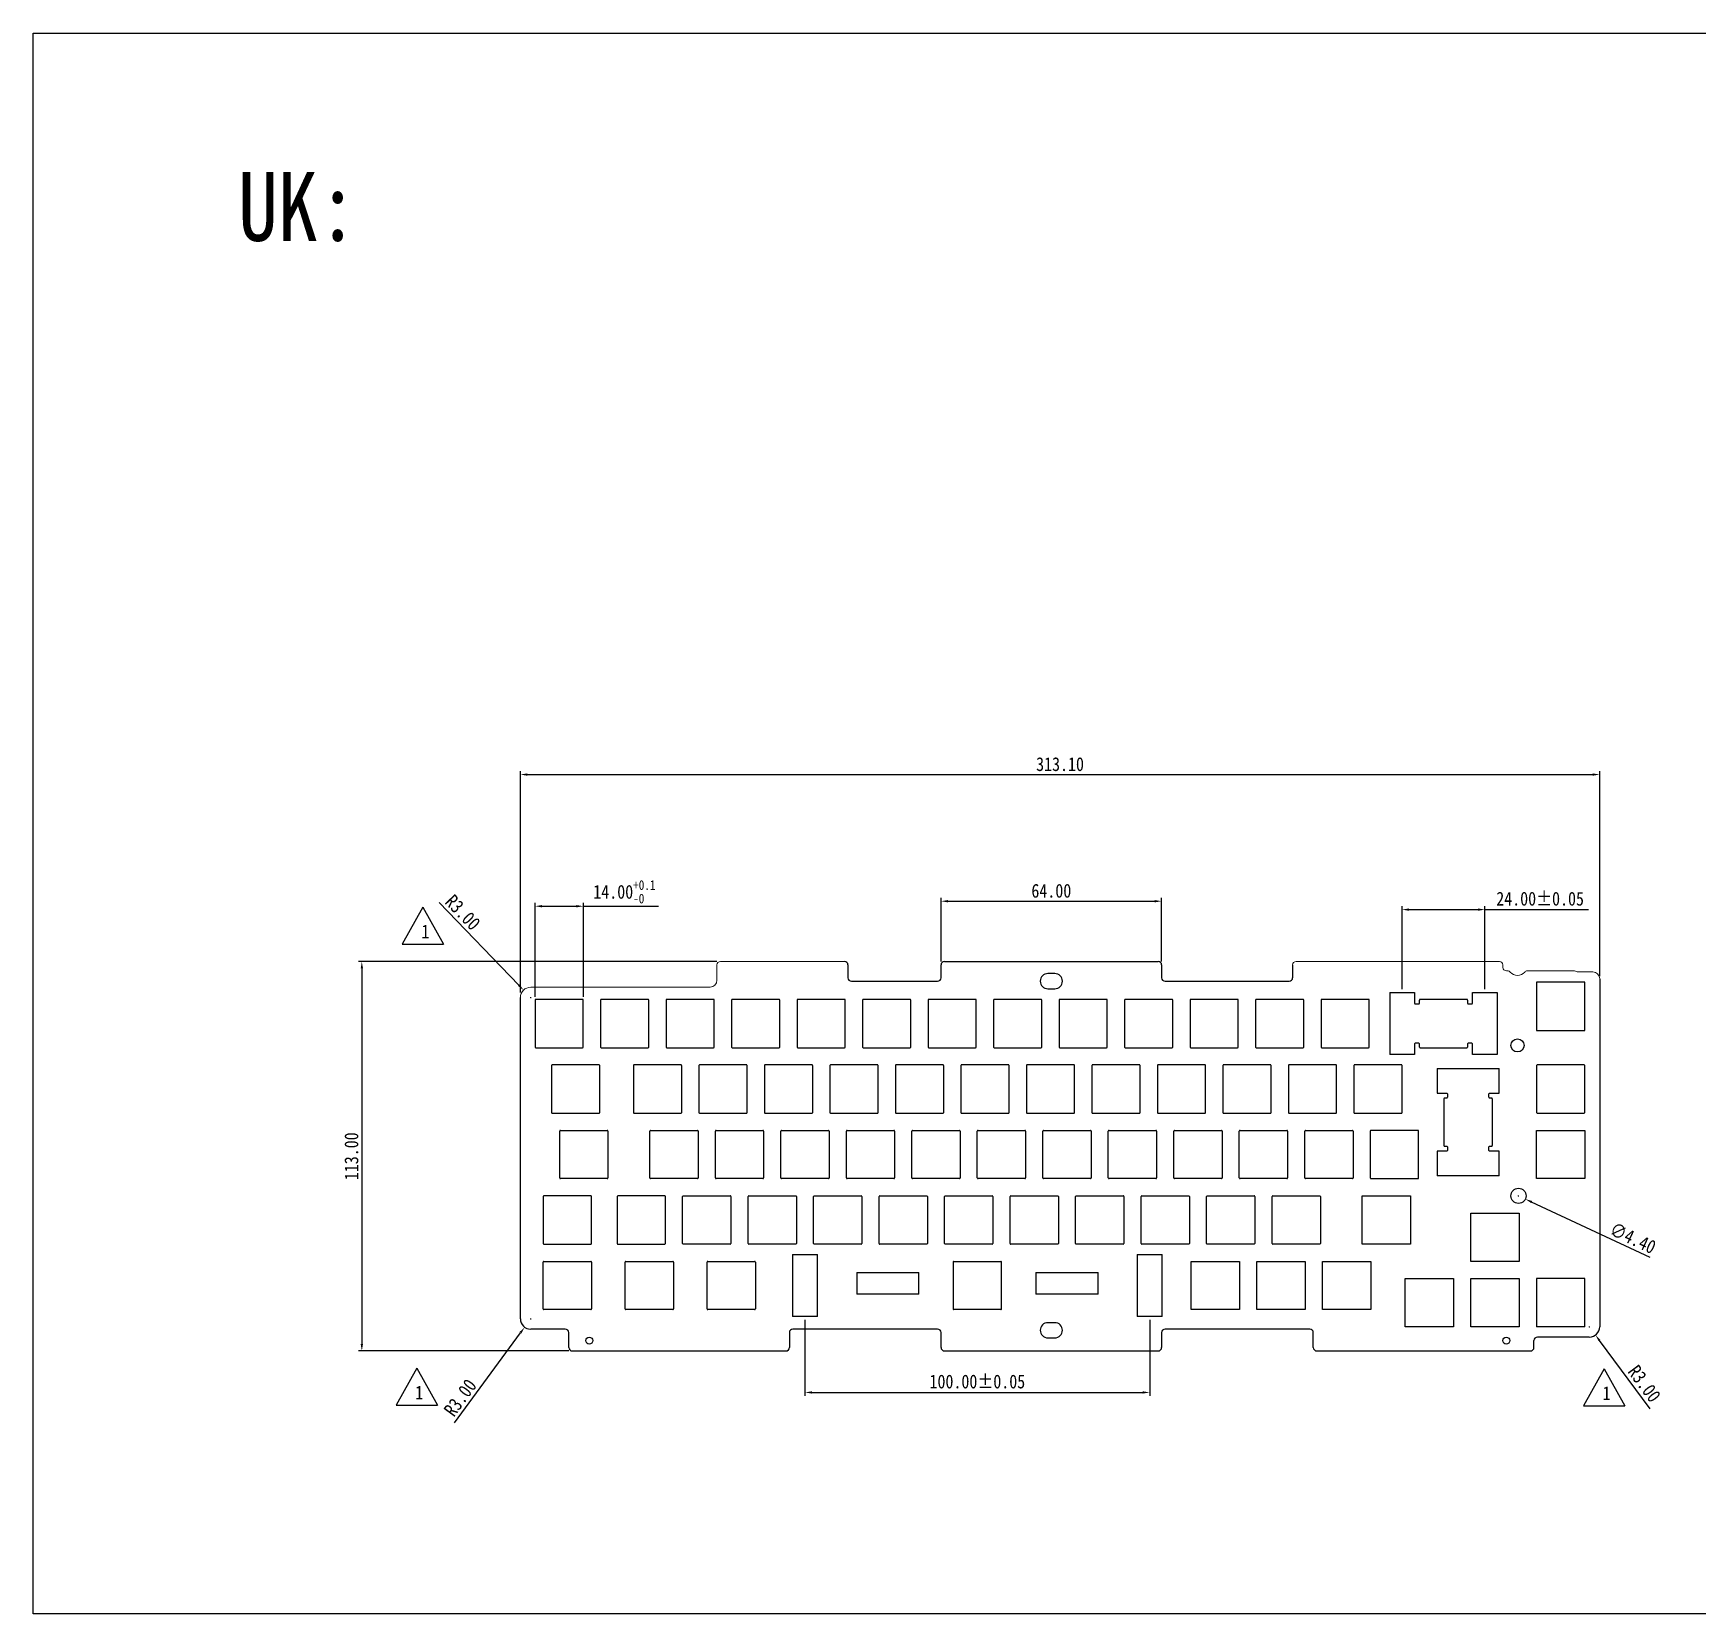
# Model space of a CAD drawing. Header units: millimetres. Extents: x -750 to 196, y -785 to -326.
# Drawn here: x -749.7 to -266.6, y -784.5 to -326 of the extents above; entities that cross this region are included whole.
import ezdxf

# ---------------------------------------------------------------- set-up
doc = ezdxf.new("R2010")
doc.units = ezdxf.units.MM
doc.header["$LTSCALE"] = 16.335
doc.header["$PDMODE"] = 3
doc.header["$PDSIZE"] = 8
doc.linetypes.add('CENTER2', pattern=[28.575, 19.05, -3.175, 3.175, -3.175])
doc.layers.get('0').update_dxf_attribs({"linetype": 'CONTINUOUS'})
doc.layers.get('Defpoints').update_dxf_attribs({"linetype": 'CONTINUOUS'})
doc.layers.add('中心线', color=1, linetype='CENTER2', lineweight=20)
for name, color, linetype in [('产品图形', 7, 'CONTINUOUS'), ('文字说明', 2, 'CONTINUOUS'), ('标注尺寸', 2, 'CONTINUOUS')]:
    doc.layers.add(name, color=color, linetype=linetype)
doc.styles.get("Standard").update_dxf_attribs({"font": '', "width": 0.85, "height": 4})
doc.styles.get('Standard').set_extended_font_data('SimSun')
doc.dimstyles.get("Standard").update_dxf_attribs({"dimtxt": 2.5, "dimasz": 2, "dimexe": 1, "dimexo": 1, "dimgap": 1, "dimtad": 1, "dimzin": 1, "dimdsep": 46, "dimtxsty": 'Standard', "dimcen": 0.09, "dimadec": 0, "dimazin": 2, "dimtp": 0.01, "dimtm": 0.01, "dimtfac": 1, "dimtofl": 0, "dimtmove": 0, "dimatfit": 3, "dimfxl": 1, "dimtolj": 1, "dimarcsym": 0})

# ---------------------------------------------------------------- blocks, each defined once
blk = doc.blocks.new('*D16')
at = {"layer": 'Defpoints', "color": 0}
for p in [(-295.31, -541.06), (-295.31, -600.51), (-608.41, -605.26)]:
    blk.add_point(p, dxfattribs=at)
at = {"layer": '标注尺寸', "color": 0, "lineweight": -2}
for p, q in [((-608.41, -604.26), (-608.41, -540.06)), ((-606.41, -541.06), (-297.31, -541.06)), ((-295.31, -599.51), (-295.31, -540.06))]:
    blk.add_line(p, q, dxfattribs=at)
at = {"layer": '标注尺寸', "color": 0}
for points in [[(-606.41, -540.72), (-606.41, -541.39), (-608.41, -541.06)], [(-297.31, -540.72), (-297.31, -541.39), (-295.31, -541.06)]]:
    blk.add_solid(points, dxfattribs=at)
at = {"layer": '标注尺寸', "color": 0, "insert": (-451.86, -538.06), "char_height": 4, "attachment_point": 5}
blk.add_mtext('\\A1;313.10', dxfattribs=at)
blk = doc.blocks.new('*D20')
at = {"layer": 'Defpoints', "color": 0}
for p in [(-550.38, -595.31), (-654.4, -708.31), (-593.38, -708.31)]:
    blk.add_point(p, dxfattribs=at)
at = {"layer": '标注尺寸', "color": 0, "lineweight": -2}
for p, q in [((-551.38, -595.31), (-655.4, -595.31)), ((-654.4, -597.31), (-654.4, -706.31)), ((-594.38, -708.31), (-655.4, -708.31))]:
    blk.add_line(p, q, dxfattribs=at)
at = {"layer": '标注尺寸', "color": 0}
for points in [[(-654.73, -597.31), (-654.06, -597.31), (-654.4, -595.31)], [(-654.73, -706.31), (-654.06, -706.31), (-654.4, -708.31)]]:
    blk.add_solid(points, dxfattribs=at)
at = {"layer": '标注尺寸', "color": 0, "insert": (-657.4, -651.81), "char_height": 4, "attachment_point": 5, "rotation": 90}
blk.add_mtext('\\A1;113.00', dxfattribs=at)
blk = doc.blocks.new('*D21')
at = {"layer": 'Defpoints', "color": 0}
for p in [(-590.14, -579.26), (-604.14, -606.51), (-590.14, -606.51)]:
    blk.add_point(p, dxfattribs=at)
at = {"layer": '标注尺寸', "color": 0, "lineweight": -2}
for p, q in [((-604.14, -605.51), (-604.14, -578.26)), ((-602.14, -579.26), (-592.14, -579.26)), ((-590.14, -605.51), (-590.14, -578.26)), ((-590.14, -579.26), (-568.32, -579.26))]:
    blk.add_line(p, q, dxfattribs=at)
at = {"layer": '标注尺寸', "color": 0}
for points in [[(-602.14, -578.93), (-602.14, -579.6), (-604.14, -579.26)], [(-592.14, -578.93), (-592.14, -579.6), (-590.14, -579.26)]]:
    blk.add_solid(points, dxfattribs=at)
at = {"layer": '标注尺寸', "color": 0, "insert": (-578.23, -575.07), "char_height": 4, "attachment_point": 5}
blk.add_mtext('\\A1;14.00{\\H0.7x;\\S+0.1^ -0;}', dxfattribs=at)
blk = doc.blocks.new('*D17')
at = {"layer": 'Defpoints', "color": 0}
for p in [(-422.38, -577.8), (-486.38, -596.31), (-422.38, -596.31)]:
    blk.add_point(p, dxfattribs=at)
at = {"layer": '标注尺寸', "color": 0, "lineweight": -2}
for p, q in [((-486.38, -595.31), (-486.38, -576.8)), ((-484.38, -577.8), (-424.38, -577.8)), ((-422.38, -595.31), (-422.38, -576.8))]:
    blk.add_line(p, q, dxfattribs=at)
at = {"layer": '标注尺寸', "color": 0}
for points in [[(-484.38, -577.47), (-484.38, -578.14), (-486.38, -577.8)], [(-424.38, -577.47), (-424.38, -578.14), (-422.38, -577.8)]]:
    blk.add_solid(points, dxfattribs=at)
at = {"layer": '标注尺寸', "color": 0, "insert": (-454.38, -574.8), "char_height": 4, "attachment_point": 5}
blk.add_mtext('\\A1;64.00', dxfattribs=at)
blk = doc.blocks.new('*D15')
at = {"layer": 'Defpoints', "color": 0}
for p in [(-525.84, -698.31), (-425.84, -698.31), (-425.84, -720.35)]:
    blk.add_point(p, dxfattribs=at)
at = {"layer": '标注尺寸', "color": 0, "lineweight": -2}
for p, q in [((-525.84, -699.31), (-525.84, -721.35)), ((-425.84, -699.31), (-425.84, -721.35)), ((-523.84, -720.35), (-427.84, -720.35))]:
    blk.add_line(p, q, dxfattribs=at)
at = {"layer": '标注尺寸', "color": 0}
for points in [[(-523.84, -720.01), (-523.84, -720.68), (-525.84, -720.35)], [(-427.84, -720.01), (-427.84, -720.68), (-425.84, -720.35)]]:
    blk.add_solid(points, dxfattribs=at)
at = {"layer": '标注尺寸', "color": 0, "insert": (-475.84, -717.2), "char_height": 4, "attachment_point": 5}
blk.add_mtext('\\A1;100.00%%P0.05', dxfattribs=at)
blk = doc.blocks.new('*D26')
at = {"layer": 'Defpoints', "color": 0}
for p in [(-607.49, -603.6), (-605.41, -605.76)]:
    blk.add_point(p, dxfattribs=at)
at = {"layer": '标注尺寸', "color": 0, "lineweight": -2}
for p, q in [((-632.01, -578.22), (-608.88, -602.16)), ((-605.5, -605.76), (-605.32, -605.76)), ((-605.41, -605.85), (-605.41, -605.67))]:
    blk.add_line(p, q, dxfattribs=at)
at = {"layer": '标注尺寸', "color": 0}
blk.add_solid([(-608.64, -601.93), (-609.12, -602.4), (-607.49, -603.6)], dxfattribs=at)
at = {"layer": '标注尺寸', "color": 0, "insert": (-625.1, -581.06), "char_height": 4, "attachment_point": 5, "rotation": 314.011}
blk.add_mtext('\\A1;R3.00', dxfattribs=at)
blk = doc.blocks.new('*D27')
at = {"layer": 'Defpoints', "color": 0}
for p in [(-605.41, -698.98), (-607.18, -701.4)]:
    blk.add_point(p, dxfattribs=at)
at = {"layer": '标注尺寸', "color": 0, "lineweight": -2}
for p, q in [((-605.5, -698.98), (-605.32, -698.98)), ((-605.41, -699.07), (-605.41, -698.89)), ((-627.47, -729.16), (-608.36, -703.02))]:
    blk.add_line(p, q, dxfattribs=at)
at = {"layer": '标注尺寸', "color": 0}
blk.add_solid([(-608.63, -702.82), (-608.09, -703.21), (-607.18, -701.4)], dxfattribs=at)
at = {"layer": '标注尺寸', "color": 0, "insert": (-625.85, -721.86), "char_height": 4, "attachment_point": 5, "rotation": 53.831}
blk.add_mtext('\\A1;R3.00', dxfattribs=at)
blk = doc.blocks.new('*D28')
at = {"layer": 'Defpoints', "color": 0}
for p in [(-298.31, -701.28), (-296.53, -703.69)]:
    blk.add_point(p, dxfattribs=at)
at = {"layer": '标注尺寸', "color": 0, "lineweight": -2}
for p, q in [((-298.4, -701.28), (-298.22, -701.28)), ((-298.31, -701.37), (-298.31, -701.19)), ((-280.68, -725.09), (-295.34, -705.3))]:
    blk.add_line(p, q, dxfattribs=at)
at = {"layer": '标注尺寸', "color": 0}
blk.add_solid([(-295.07, -705.1), (-295.6, -705.5), (-296.53, -703.69)], dxfattribs=at)
at = {"layer": '标注尺寸', "color": 0, "insert": (-282.34, -717.81), "char_height": 4, "attachment_point": 5, "rotation": 306.5197}
blk.add_mtext('\\A1;R3.00', dxfattribs=at)
blk = doc.blocks.new('*D29')
at = {"layer": 'Defpoints', "color": 0}
for p in [(-328.62, -580.24), (-352.62, -604.31), (-328.62, -604.31)]:
    blk.add_point(p, dxfattribs=at)
at = {"layer": '标注尺寸', "color": 0, "lineweight": -2}
for p, q in [((-352.62, -603.31), (-352.62, -579.24)), ((-328.62, -603.31), (-328.62, -579.24)), ((-350.62, -580.24), (-330.62, -580.24)), ((-328.62, -580.24), (-298.57, -580.24))]:
    blk.add_line(p, q, dxfattribs=at)
at = {"layer": '标注尺寸', "color": 0}
for points in [[(-350.62, -579.91), (-350.62, -580.58), (-352.62, -580.24)], [(-330.62, -579.91), (-330.62, -580.58), (-328.62, -580.24)]]:
    blk.add_solid(points, dxfattribs=at)
at = {"layer": '标注尺寸', "color": 0, "insert": (-312.59, -577.1), "char_height": 4, "attachment_point": 5}
blk.add_mtext('\\A1;24.00%%P0.05', dxfattribs=at)
blk = doc.blocks.new('*D47')
at = {"layer": 'Defpoints', "color": 0}
for p in [(-320.84, -662.38), (-316.86, -664.24)]:
    blk.add_point(p, dxfattribs=at)
at = {"layer": '标注尺寸', "color": 0, "lineweight": -2}
for p, q in [((-318.94, -663.31), (-318.76, -663.31)), ((-318.85, -663.4), (-318.85, -663.22)), ((-280.71, -681.2), (-315.05, -665.09))]:
    blk.add_line(p, q, dxfattribs=at)
at = {"layer": '标注尺寸', "color": 0}
blk.add_solid([(-314.91, -664.79), (-315.19, -665.39), (-316.86, -664.24)], dxfattribs=at)
at = {"layer": '标注尺寸', "color": 0, "insert": (-285.68, -675.56), "char_height": 4, "attachment_point": 5, "rotation": 334.8677}
blk.add_mtext('\\A1;∅4.40', dxfattribs=at)

msp = doc.modelspace()

# ---------------------------------------------------------------- linework, layer by layer
at = {"color": 7, "linetype": 'Continuous'}
for p, q in [((-513.377, -596.309), (-513.377, -600.009)), ((-486.377, -600.009), (-486.377, -596.309)), ((-485.377, -595.309), (-423.377, -595.309)), ((-453.377, -598.809), (-455.377, -598.809)), ((-422.377, -596.309), (-422.377, -600.009)), ((-384.377, -596.309), (-384.377, -600.009)), ((-512.377, -601.009), (-487.377, -601.009)), ((-455.377, -603.209), (-453.377, -603.209)), ((-421.377, -601.009), (-385.377, -601.009)), ((-299.612, -601.309), (-313.612, -601.309)), ((-313.612, -601.309), (-313.612, -615.309)), ((-299.612, -615.309), (-299.612, -601.309)), ((-295.312, -600.309), (-295.312, -701.28)), ((-608.408, -698.98), (-608.408, -605.759)), ((-604.142, -606.509), (-604.142, -620.109)), ((-590.342, -606.309), (-603.942, -606.309)), ((-590.142, -620.109), (-590.142, -606.509)), ((-585.142, -606.509), (-585.142, -620.109)), ((-571.342, -606.309), (-584.942, -606.309)), ((-571.142, -620.109), (-571.142, -606.509)), ((-566.142, -606.509), (-566.142, -620.109)), ((-552.342, -606.309), (-565.942, -606.309)), ((-552.142, -620.109), (-552.142, -606.509)), ((-547.142, -606.509), (-547.142, -620.109)), ((-533.342, -606.309), (-546.942, -606.309)), ((-533.142, -620.109), (-533.142, -606.509)), ((-528.142, -606.509), (-528.142, -620.109)), ((-514.342, -606.309), (-527.942, -606.309)), ((-514.142, -620.109), (-514.142, -606.509)), ((-509.142, -606.509), (-509.142, -620.109)), ((-495.342, -606.309), (-508.942, -606.309)), ((-495.142, -620.109), (-495.142, -606.509)), ((-490.142, -606.509), (-490.142, -620.109)), ((-476.342, -606.309), (-489.942, -606.309)), ((-476.142, -620.109), (-476.142, -606.509)), ((-471.142, -606.509), (-471.142, -620.109)), ((-457.342, -606.309), (-470.942, -606.309)), ((-457.142, -620.109), (-457.142, -606.509)), ((-452.142, -606.509), (-452.142, -620.109)), ((-438.342, -606.309), (-451.942, -606.309)), ((-438.142, -620.109), (-438.142, -606.509)), ((-433.142, -606.509), (-433.142, -620.109)), ((-419.342, -606.309), (-432.942, -606.309)), ((-419.142, -620.109), (-419.142, -606.509)), ((-414.142, -606.509), (-414.142, -620.109)), ((-400.342, -606.309), (-413.942, -606.309)), ((-400.142, -620.109), (-400.142, -606.509)), ((-395.142, -606.509), (-395.142, -620.109)), ((-381.342, -606.309), (-394.942, -606.309)), ((-381.142, -620.109), (-381.142, -606.509)), ((-376.142, -606.509), (-376.142, -620.109)), ((-362.342, -606.309), (-375.942, -606.309)), ((-362.142, -620.109), (-362.142, -606.509)), ((-356.217, -604.309), (-349.017, -604.309)), ((-356.217, -604.309), (-356.217, -622.309)), ((-349.017, -604.309), (-349.017, -607.409)), ((-348.817, -607.609), (-347.817, -607.609)), ((-347.617, -607.409), (-347.617, -606.509)), ((-333.817, -606.309), (-347.417, -606.309)), ((-333.617, -606.509), (-333.617, -607.409)), ((-333.417, -607.609), (-332.417, -607.609)), ((-332.217, -604.309), (-325.017, -604.309)), ((-332.217, -607.409), (-332.217, -604.309)), ((-325.017, -604.309), (-325.017, -622.309)), ((-313.612, -615.309), (-299.612, -615.309)), ((-603.942, -620.309), (-590.342, -620.309)), ((-584.942, -620.309), (-571.342, -620.309)), ((-565.942, -620.309), (-552.342, -620.309)), ((-546.942, -620.309), (-533.342, -620.309)), ((-527.942, -620.309), (-514.342, -620.309)), ((-508.942, -620.309), (-495.342, -620.309)), ((-489.942, -620.309), (-476.342, -620.309)), ((-470.942, -620.309), (-457.342, -620.309)), ((-451.942, -620.309), (-438.342, -620.309)), ((-432.942, -620.309), (-419.342, -620.309)), ((-413.942, -620.309), (-400.342, -620.309)), ((-394.942, -620.309), (-381.342, -620.309)), ((-375.942, -620.309), (-362.342, -620.309)), ((-349.017, -622.309), (-356.217, -622.309)), ((-349.017, -619.209), (-349.017, -622.309)), ((-347.817, -619.009), (-348.817, -619.009)), ((-347.617, -620.109), (-347.617, -619.209)), ((-347.417, -620.309), (-333.817, -620.309)), ((-333.617, -619.209), (-333.617, -620.109)), ((-332.417, -619.009), (-333.417, -619.009)), ((-332.217, -622.309), (-332.217, -619.209)), ((-325.017, -622.309), (-332.217, -622.309)), ((-599.377, -625.509), (-599.377, -639.109)), ((-585.577, -625.309), (-599.177, -625.309)), ((-585.377, -639.109), (-585.377, -625.509)), ((-575.612, -625.509), (-575.612, -639.109)), ((-561.812, -625.309), (-575.412, -625.309)), ((-561.612, -639.109), (-561.612, -625.509)), ((-556.612, -625.509), (-556.612, -639.109)), ((-542.812, -625.309), (-556.412, -625.309)), ((-542.612, -639.109), (-542.612, -625.509)), ((-537.612, -625.509), (-537.612, -639.109)), ((-523.812, -625.309), (-537.412, -625.309)), ((-523.612, -639.109), (-523.612, -625.509)), ((-518.612, -625.509), (-518.612, -639.109)), ((-504.812, -625.309), (-518.412, -625.309)), ((-504.612, -639.109), (-504.612, -625.509)), ((-499.612, -625.509), (-499.612, -639.109)), ((-485.812, -625.309), (-499.412, -625.309)), ((-485.612, -639.109), (-485.612, -625.509)), ((-480.612, -625.509), (-480.612, -639.109)), ((-466.812, -625.309), (-480.412, -625.309)), ((-466.612, -639.109), (-466.612, -625.509)), ((-461.612, -625.509), (-461.612, -639.109)), ((-447.812, -625.309), (-461.412, -625.309)), ((-447.612, -639.109), (-447.612, -625.509)), ((-442.612, -625.509), (-442.612, -639.109)), ((-428.812, -625.309), (-442.412, -625.309)), ((-428.612, -639.109), (-428.612, -625.509)), ((-423.612, -625.509), (-423.612, -639.109)), ((-409.812, -625.309), (-423.412, -625.309)), ((-409.612, -639.109), (-409.612, -625.509)), ((-404.612, -625.509), (-404.612, -639.109)), ((-390.812, -625.309), (-404.412, -625.309)), ((-390.612, -639.109), (-390.612, -625.509)), ((-385.612, -625.509), (-385.612, -639.109)), ((-371.812, -625.309), (-385.412, -625.309)), ((-371.612, -639.109), (-371.612, -625.509)), ((-366.612, -625.509), (-366.612, -639.109)), ((-352.812, -625.309), (-366.412, -625.309)), ((-352.612, -639.109), (-352.612, -625.509)), ((-313.612, -625.509), (-313.612, -639.109)), ((-299.812, -625.309), (-313.412, -625.309)), ((-299.612, -639.109), (-299.612, -625.509)), ((-599.177, -639.309), (-585.577, -639.309)), ((-575.412, -639.309), (-561.812, -639.309)), ((-556.412, -639.309), (-542.812, -639.309)), ((-537.412, -639.309), (-523.812, -639.309)), ((-518.412, -639.309), (-504.812, -639.309)), ((-499.412, -639.309), (-485.812, -639.309)), ((-480.412, -639.309), (-466.812, -639.309)), ((-461.412, -639.309), (-447.812, -639.309)), ((-442.412, -639.309), (-428.812, -639.309)), ((-423.412, -639.309), (-409.812, -639.309)), ((-404.412, -639.309), (-390.812, -639.309)), ((-385.412, -639.309), (-371.812, -639.309)), ((-366.412, -639.309), (-352.812, -639.309)), ((-313.412, -639.309), (-299.812, -639.309)), ((-596.992, -658.109), (-596.992, -644.509)), ((-596.792, -644.309), (-583.192, -644.309)), ((-582.992, -644.509), (-582.992, -658.109)), ((-570.847, -658.109), (-570.847, -644.509)), ((-570.647, -644.309), (-557.047, -644.309)), ((-556.847, -644.509), (-556.847, -658.109)), ((-551.847, -658.109), (-551.847, -644.509)), ((-551.647, -644.309), (-538.047, -644.309)), ((-537.847, -644.509), (-537.847, -658.109)), ((-532.847, -658.109), (-532.847, -644.509)), ((-532.647, -644.309), (-519.047, -644.309)), ((-518.847, -644.509), (-518.847, -658.109)), ((-513.847, -658.109), (-513.847, -644.509)), ((-513.647, -644.309), (-500.047, -644.309)), ((-499.847, -644.509), (-499.847, -658.109)), ((-494.847, -658.109), (-494.847, -644.509)), ((-494.647, -644.309), (-481.047, -644.309)), ((-480.847, -644.509), (-480.847, -658.109)), ((-475.847, -658.109), (-475.847, -644.509)), ((-475.647, -644.309), (-462.047, -644.309)), ((-461.847, -644.509), (-461.847, -658.109)), ((-456.847, -658.109), (-456.847, -644.509)), ((-456.647, -644.309), (-443.047, -644.309)), ((-442.847, -644.509), (-442.847, -658.109)), ((-437.847, -658.109), (-437.847, -644.509)), ((-437.647, -644.309), (-424.047, -644.309)), ((-423.847, -644.509), (-423.847, -658.109)), ((-418.847, -658.109), (-418.847, -644.509)), ((-418.647, -644.309), (-405.047, -644.309)), ((-404.847, -644.509), (-404.847, -658.109)), ((-399.847, -658.109), (-399.847, -644.509)), ((-399.647, -644.309), (-386.047, -644.309)), ((-385.847, -644.509), (-385.847, -658.109)), ((-380.847, -658.109), (-380.847, -644.509)), ((-380.647, -644.309), (-367.047, -644.309)), ((-366.847, -644.509), (-366.847, -658.109)), ((-313.612, -644.309), (-299.612, -644.309)), ((-313.612, -658.309), (-313.612, -644.309)), ((-299.612, -644.309), (-299.612, -658.309)), ((-583.192, -658.309), (-596.792, -658.309)), ((-557.047, -658.309), (-570.647, -658.309)), ((-538.047, -658.309), (-551.647, -658.309)), ((-519.047, -658.309), (-532.647, -658.309)), ((-500.047, -658.309), (-513.647, -658.309)), ((-481.047, -658.309), (-494.647, -658.309)), ((-462.047, -658.309), (-475.647, -658.309)), ((-443.047, -658.309), (-456.647, -658.309)), ((-424.047, -658.309), (-437.647, -658.309)), ((-405.047, -658.309), (-418.647, -658.309)), ((-386.047, -658.309), (-399.647, -658.309)), ((-367.047, -658.309), (-380.647, -658.309)), ((-299.612, -658.309), (-313.612, -658.309)), ((-561.337, -677.109), (-561.337, -663.509)), ((-561.137, -663.309), (-547.537, -663.309)), ((-547.337, -663.509), (-547.337, -677.109)), ((-542.337, -677.109), (-542.337, -663.509)), ((-542.137, -663.309), (-528.537, -663.309)), ((-528.337, -663.509), (-528.337, -677.109)), ((-523.337, -677.109), (-523.337, -663.509)), ((-523.137, -663.309), (-509.537, -663.309)), ((-509.337, -663.509), (-509.337, -677.109)), ((-504.337, -677.109), (-504.337, -663.509)), ((-504.137, -663.309), (-490.537, -663.309)), ((-490.337, -663.509), (-490.337, -677.109)), ((-485.337, -677.109), (-485.337, -663.509)), ((-485.137, -663.309), (-471.537, -663.309)), ((-471.337, -663.509), (-471.337, -677.109)), ((-466.337, -677.109), (-466.337, -663.509)), ((-466.137, -663.309), (-452.537, -663.309)), ((-452.337, -663.509), (-452.337, -677.109)), ((-447.337, -677.109), (-447.337, -663.509)), ((-447.137, -663.309), (-433.537, -663.309)), ((-433.337, -663.509), (-433.337, -677.109)), ((-428.337, -677.109), (-428.337, -663.509)), ((-428.137, -663.309), (-414.537, -663.309)), ((-414.337, -663.509), (-414.337, -677.109)), ((-409.337, -677.109), (-409.337, -663.509)), ((-409.137, -663.309), (-395.537, -663.309)), ((-395.337, -663.509), (-395.337, -677.109)), ((-390.337, -677.109), (-390.337, -663.509)), ((-390.137, -663.309), (-376.537, -663.309)), ((-376.337, -663.509), (-376.337, -677.109)), ((-364.192, -663.309), (-350.192, -663.309)), ((-364.192, -677.309), (-364.192, -663.309)), ((-350.192, -663.309), (-350.192, -677.309)), ((-332.662, -668.309), (-318.662, -668.309)), ((-332.662, -682.309), (-332.662, -668.309)), ((-318.662, -668.309), (-318.662, -682.309)), ((-547.537, -677.309), (-561.137, -677.309)), ((-528.537, -677.309), (-542.137, -677.309)), ((-529.437, -680.309), (-529.437, -698.309)), ((-529.437, -680.309), (-522.237, -680.309)), ((-509.537, -677.309), (-523.137, -677.309)), ((-522.237, -698.309), (-522.237, -680.309)), ((-490.537, -677.309), (-504.137, -677.309)), ((-471.537, -677.309), (-485.137, -677.309)), ((-452.537, -677.309), (-466.137, -677.309)), ((-433.537, -677.309), (-447.137, -677.309)), ((-429.437, -680.309), (-422.237, -680.309)), ((-429.437, -680.309), (-429.437, -698.309)), ((-414.537, -677.309), (-428.137, -677.309)), ((-422.237, -698.309), (-422.237, -680.309)), ((-395.537, -677.309), (-409.137, -677.309)), ((-376.537, -677.309), (-390.137, -677.309)), ((-350.192, -677.309), (-364.192, -677.309)), ((-601.772, -696.109), (-601.772, -682.509)), ((-601.572, -682.309), (-587.972, -682.309)), ((-587.772, -682.509), (-587.772, -696.109)), ((-578.007, -696.109), (-578.007, -682.509)), ((-577.807, -682.309), (-564.207, -682.309)), ((-564.007, -682.509), (-564.007, -696.109)), ((-554.242, -696.109), (-554.242, -682.509)), ((-554.042, -682.309), (-540.442, -682.309)), ((-540.242, -682.509), (-540.242, -696.109)), ((-510.837, -685.559), (-510.837, -691.809)), ((-510.837, -685.559), (-492.837, -685.559)), ((-492.837, -691.809), (-492.837, -685.559)), ((-482.837, -682.509), (-482.837, -696.109)), ((-482.637, -682.309), (-469.037, -682.309)), ((-468.837, -696.109), (-468.837, -682.509)), ((-458.837, -685.559), (-440.837, -685.559)), ((-458.837, -685.559), (-458.837, -691.809)), ((-440.837, -691.809), (-440.837, -685.559)), ((-413.812, -682.309), (-399.812, -682.309)), ((-413.812, -696.309), (-413.812, -682.309)), ((-399.812, -682.309), (-399.812, -696.309)), ((-394.762, -682.309), (-380.762, -682.309)), ((-394.762, -696.309), (-394.762, -682.309)), ((-380.762, -682.309), (-380.762, -696.309)), ((-375.712, -682.309), (-361.712, -682.309)), ((-375.712, -696.309), (-375.712, -682.309)), ((-361.712, -682.309), (-361.712, -696.309)), ((-318.662, -682.309), (-332.662, -682.309)), ((-351.712, -687.309), (-337.712, -687.309)), ((-351.712, -701.309), (-351.712, -687.309)), ((-337.712, -687.309), (-337.712, -701.309)), ((-332.662, -687.309), (-318.662, -687.309)), ((-332.662, -701.309), (-332.662, -687.309)), ((-318.662, -687.309), (-318.662, -701.309)), ((-299.612, -687.309), (-313.612, -687.309)), ((-313.612, -687.309), (-313.612, -701.309)), ((-299.612, -701.309), (-299.612, -687.309)), ((-492.837, -691.809), (-510.837, -691.809)), ((-440.837, -691.809), (-458.837, -691.809)), ((-587.972, -696.309), (-601.572, -696.309)), ((-564.207, -696.309), (-577.807, -696.309)), ((-540.442, -696.309), (-554.042, -696.309)), ((-522.237, -698.309), (-529.437, -698.309)), ((-469.037, -696.309), (-482.637, -696.309)), ((-453.377, -700.109), (-455.377, -700.109)), ((-422.237, -698.309), (-429.437, -698.309)), ((-399.812, -696.309), (-413.812, -696.309)), ((-380.762, -696.309), (-394.762, -696.309)), ((-361.712, -696.309), (-375.712, -696.309)), ((-595.377, -701.98), (-605.408, -701.98)), ((-594.377, -707.309), (-594.377, -702.98)), ((-530.377, -702.98), (-530.377, -707.309)), ((-487.377, -701.98), (-529.377, -701.98)), ((-486.377, -707.309), (-486.377, -702.98)), ((-455.377, -704.509), (-453.377, -704.509)), ((-422.377, -702.98), (-422.377, -707.309)), ((-379.377, -701.98), (-421.377, -701.98)), ((-378.377, -707.309), (-378.377, -702.98)), ((-337.712, -701.309), (-351.712, -701.309)), ((-318.662, -701.309), (-332.662, -701.309)), ((-314.377, -707.309), (-314.377, -705.28)), ((-299.612, -701.309), (-313.612, -701.309)), ((-298.312, -704.28), (-313.377, -704.28)), ((-593.377, -708.309), (-531.377, -708.309)), ((-485.377, -708.309), (-423.377, -708.309)), ((-377.377, -708.309), (-315.377, -708.309))]:
    msp.add_line(p, q, dxfattribs=at)
msp.add_lwpolyline([(-749.699, -325.965), (196.141, -325.965), (196.141, -784.547), (-749.699, -784.547)], close=True)
for centre, radius in [((-319.153, -619.638), 1.9), ((-588.408, -705.309), 1), ((-322.408, -705.309), 1)]:
    msp.add_circle(centre, radius, dxfattribs=at)
msp.add_circle((-318.852, -663.309), 2.2)
for centre, radius, start, end in [((-514.377, -596.309), 1, 0, 90), ((-485.377, -596.309), 1, 90, 180), ((-455.377, -601.009), 2.2, 90, 270), ((-453.377, -601.009), 2.2, 270, 90), ((-423.377, -596.309), 1, 0, 90), ((-512.377, -600.009), 1, 180, 270), ((-487.377, -600.009), 1, 270, 0), ((-421.377, -600.009), 1, 180, 270), ((-385.377, -600.009), 1, 270, 0), ((-603.942, -606.509), 0.2, 90, 180), ((-590.342, -606.509), 0.2, 0, 90), ((-584.942, -606.509), 0.2, 90, 180), ((-571.342, -606.509), 0.2, 360, 90), ((-565.942, -606.509), 0.2, 90, 180), ((-552.342, -606.509), 0.2, 360, 90), ((-546.942, -606.509), 0.2, 90, 180), ((-533.342, -606.509), 0.2, 360, 90), ((-527.942, -606.509), 0.2, 90, 180), ((-514.342, -606.509), 0.2, 360, 90), ((-508.942, -606.509), 0.2, 90, 180), ((-495.342, -606.509), 0.2, 360, 90), ((-489.942, -606.509), 0.2, 90, 180), ((-476.342, -606.509), 0.2, 360, 90), ((-470.942, -606.509), 0.2, 90, 180), ((-457.342, -606.509), 0.2, 360, 90), ((-451.942, -606.509), 0.2, 90, 180), ((-438.342, -606.509), 0.2, 0, 90), ((-432.942, -606.509), 0.2, 90, 180), ((-419.342, -606.509), 0.2, 360, 90), ((-413.942, -606.509), 0.2, 90, 180), ((-400.342, -606.509), 0.2, 360, 90), ((-394.942, -606.509), 0.2, 90, 180), ((-381.342, -606.509), 0.2, 0, 90), ((-375.942, -606.509), 0.2, 90, 180), ((-362.342, -606.509), 0.2, 360, 90), ((-348.817, -607.409), 0.2, 180, 270), ((-347.817, -607.409), 0.2, 270, 0), ((-347.417, -606.509), 0.2, 90, 180), ((-333.817, -606.509), 0.2, 0, 90), ((-333.417, -607.409), 0.2, 180, 270), ((-332.417, -607.409), 0.2, 270, 0), ((-603.942, -620.109), 0.2, 180, 270), ((-590.342, -620.109), 0.2, 270, 360), ((-584.942, -620.109), 0.2, 180, 270), ((-571.342, -620.109), 0.2, 270, 0), ((-565.942, -620.109), 0.2, 180, 270), ((-552.342, -620.109), 0.2, 270, 0), ((-546.942, -620.109), 0.2, 180, 270), ((-533.342, -620.109), 0.2, 270, 0), ((-527.942, -620.109), 0.2, 180, 270), ((-514.342, -620.109), 0.2, 270, 0), ((-508.942, -620.109), 0.2, 180, 270), ((-495.342, -620.109), 0.2, 270, 0), ((-489.942, -620.109), 0.2, 180, 270), ((-476.342, -620.109), 0.2, 270, 0), ((-470.942, -620.109), 0.2, 180, 270), ((-457.342, -620.109), 0.2, 270, 0), ((-451.942, -620.109), 0.2, 180, 270), ((-438.342, -620.109), 0.2, 270, 0), ((-432.942, -620.109), 0.2, 180, 270), ((-419.342, -620.109), 0.2, 270, 0), ((-413.942, -620.109), 0.2, 180, 270), ((-400.342, -620.109), 0.2, 270, 0), ((-394.942, -620.109), 0.2, 180, 270), ((-381.342, -620.109), 0.2, 270, 0), ((-375.942, -620.109), 0.2, 180, 270), ((-362.342, -620.109), 0.2, 270, 0), ((-348.817, -619.209), 0.2, 90, 180), ((-347.817, -619.209), 0.2, 0, 90), ((-347.417, -620.109), 0.2, 180, 270), ((-333.817, -620.109), 0.2, 270, 0), ((-333.417, -619.209), 0.2, 90, 180), ((-332.417, -619.209), 0.2, 0, 90), ((-599.177, -625.509), 0.2, 89.99999, 180), ((-585.577, -625.509), 0.2, 360, 90.00001), ((-575.412, -625.509), 0.2, 89.99999, 180), ((-561.812, -625.509), 0.2, 360, 90.00001), ((-556.412, -625.509), 0.2, 89.99999, 180), ((-542.812, -625.509), 0.2, 0, 90.00001), ((-537.412, -625.509), 0.2, 89.99999, 180), ((-523.812, -625.509), 0.2, 360, 90.00001), ((-518.412, -625.509), 0.2, 89.99999, 180), ((-504.812, -625.509), 0.2, 360, 90.00001), ((-499.412, -625.509), 0.2, 89.99999, 180), ((-485.812, -625.509), 0.2, 360, 90.00001), ((-480.412, -625.509), 0.2, 89.99999, 180), ((-466.812, -625.509), 0.2, 360, 90.00001), ((-461.412, -625.509), 0.2, 89.99999, 180), ((-447.812, -625.509), 0.2, 360, 90.00001), ((-442.412, -625.509), 0.2, 89.99999, 180), ((-428.812, -625.509), 0.2, 0, 90.00001), ((-423.412, -625.509), 0.2, 89.99999, 180), ((-409.812, -625.509), 0.2, 360, 90.00001), ((-404.412, -625.509), 0.2, 89.99999, 180), ((-390.812, -625.509), 0.2, 0, 90.00001), ((-385.412, -625.509), 0.2, 89.99999, 180), ((-371.812, -625.509), 0.2, 0, 90.00001), ((-366.412, -625.509), 0.2, 89.99999, 180), ((-352.812, -625.509), 0.2, 360, 90.00001), ((-313.412, -625.509), 0.2, 90, 180), ((-299.812, -625.509), 0.2, 0, 90), ((-599.177, -639.109), 0.2, 180, 270.00001), ((-585.577, -639.109), 0.2, 269.99999, 0), ((-575.412, -639.109), 0.2, 180, 270.00001), ((-561.812, -639.109), 0.2, 269.99999, 0), ((-556.412, -639.109), 0.2, 180, 270.00001), ((-542.812, -639.109), 0.2, 269.99999, 360), ((-537.412, -639.109), 0.2, 180, 270.00001), ((-523.812, -639.109), 0.2, 269.99999, 0), ((-518.412, -639.109), 0.2, 180, 270.00001), ((-504.812, -639.109), 0.2, 269.99999, 0), ((-499.412, -639.109), 0.2, 180, 270.00001), ((-485.812, -639.109), 0.2, 269.99999, 0), ((-480.412, -639.109), 0.2, 180, 270.00001), ((-466.812, -639.109), 0.2, 269.99999, 0), ((-461.412, -639.109), 0.2, 180, 270.00001), ((-447.812, -639.109), 0.2, 269.99999, 0), ((-442.412, -639.109), 0.2, 180, 270.00001), ((-428.812, -639.109), 0.2, 269.99999, 0), ((-423.412, -639.109), 0.2, 180, 270.00001), ((-409.812, -639.109), 0.2, 269.99999, 0), ((-404.412, -639.109), 0.2, 180, 270.00001), ((-390.812, -639.109), 0.2, 269.99999, 0), ((-385.412, -639.109), 0.2, 180, 270.00001), ((-371.812, -639.109), 0.2, 269.99999, 0), ((-366.412, -639.109), 0.2, 180, 270.00001), ((-352.812, -639.109), 0.2, 269.99999, 0), ((-313.412, -639.109), 0.2, 180, 270), ((-299.812, -639.109), 0.2, 270, 0), ((-596.792, -644.509), 0.2, 90, 180), ((-583.192, -644.509), 0.2, 0, 90), ((-570.647, -644.509), 0.2, 90, 180), ((-557.047, -644.509), 0.2, 359.99999, 90), ((-551.647, -644.509), 0.2, 90, 180), ((-538.047, -644.509), 0.2, 360, 90), ((-532.647, -644.509), 0.2, 90, 180), ((-519.047, -644.509), 0.2, 360, 90), ((-513.647, -644.509), 0.2, 90, 180), ((-500.047, -644.509), 0.2, 359.99999, 90), ((-494.647, -644.509), 0.2, 90, 180), ((-481.047, -644.509), 0.2, 360, 90), ((-475.647, -644.509), 0.2, 90, 180), ((-462.047, -644.509), 0.2, 359.99999, 90), ((-456.647, -644.509), 0.2, 90, 180), ((-443.047, -644.509), 0.2, 359.99999, 90), ((-437.647, -644.509), 0.2, 90, 180), ((-424.047, -644.509), 0.2, 0, 90), ((-418.647, -644.509), 0.2, 90, 180), ((-405.047, -644.509), 0.2, 359.99999, 90), ((-399.647, -644.509), 0.2, 90, 180), ((-386.047, -644.509), 0.2, 0, 90), ((-380.647, -644.509), 0.2, 90, 180), ((-367.047, -644.509), 0.2, 0, 90), ((-596.792, -658.109), 0.2, 180, 270.00001), ((-583.192, -658.109), 0.2, 269.99999, 360), ((-570.647, -658.109), 0.2, 179.99999, 270.00001), ((-557.047, -658.109), 0.2, 269.99999, 0), ((-551.647, -658.109), 0.2, 180, 270.00001), ((-538.047, -658.109), 0.2, 269.99999, 0), ((-532.647, -658.109), 0.2, 179.99999, 270.00001), ((-519.047, -658.109), 0.2, 269.99999, 0), ((-513.647, -658.109), 0.2, 180, 270.00001), ((-500.047, -658.109), 0.2, 269.99999, 0), ((-494.647, -658.109), 0.2, 180, 270.00001), ((-481.047, -658.109), 0.2, 269.99999, 0), ((-475.647, -658.109), 0.2, 179.99999, 270.00001), ((-462.047, -658.109), 0.2, 269.99999, 0), ((-456.647, -658.109), 0.2, 180, 270.00001), ((-443.047, -658.109), 0.2, 269.99999, 0), ((-437.647, -658.109), 0.2, 180, 270.00001), ((-424.047, -658.109), 0.2, 269.99999, 0), ((-418.647, -658.109), 0.2, 179.99999, 270.00001), ((-405.047, -658.109), 0.2, 269.99999, 0), ((-399.647, -658.109), 0.2, 180, 270.00001), ((-386.047, -658.109), 0.2, 269.99999, 0), ((-380.647, -658.109), 0.2, 179.99999, 270.00001), ((-367.047, -658.109), 0.2, 269.99999, 0), ((-561.137, -663.509), 0.2, 90, 180), ((-547.537, -663.509), 0.2, 359.99999, 90), ((-542.137, -663.509), 0.2, 90, 180), ((-528.537, -663.509), 0.2, 359.99999, 90), ((-523.137, -663.509), 0.2, 90, 180), ((-509.537, -663.509), 0.2, 360, 90), ((-504.137, -663.509), 0.2, 90, 180), ((-490.537, -663.509), 0.2, 359.99999, 90), ((-485.137, -663.509), 0.2, 90, 180), ((-471.537, -663.509), 0.2, 360, 90), ((-466.137, -663.509), 0.2, 90, 180), ((-452.537, -663.509), 0.2, 0, 90), ((-447.137, -663.509), 0.2, 90, 180), ((-433.537, -663.509), 0.2, 359.99999, 90), ((-428.137, -663.509), 0.2, 90, 180), ((-414.537, -663.509), 0.2, 0, 90), ((-409.137, -663.509), 0.2, 90, 180), ((-395.537, -663.509), 0.2, 359.99999, 90), ((-390.137, -663.509), 0.2, 90, 180), ((-376.537, -663.509), 0.2, 359.99999, 90), ((-561.137, -677.109), 0.2, 179.99999, 270), ((-547.537, -677.109), 0.2, 270, 0), ((-542.137, -677.109), 0.2, 180, 270), ((-528.537, -677.109), 0.2, 270, 0), ((-523.137, -677.109), 0.2, 180, 270), ((-509.537, -677.109), 0.2, 270, 0), ((-504.137, -677.109), 0.2, 179.99999, 270), ((-490.537, -677.109), 0.2, 270, 0), ((-485.137, -677.109), 0.2, 180, 270), ((-471.537, -677.109), 0.2, 270, 0), ((-466.137, -677.109), 0.2, 179.99999, 270), ((-452.537, -677.109), 0.2, 270, 0), ((-447.137, -677.109), 0.2, 179.99999, 270), ((-433.537, -677.109), 0.2, 270, 0), ((-428.137, -677.109), 0.2, 180, 270), ((-414.537, -677.109), 0.2, 270, 0), ((-409.137, -677.109), 0.2, 179.99999, 270), ((-395.537, -677.109), 0.2, 270, 0), ((-390.137, -677.109), 0.2, 180, 270), ((-376.537, -677.109), 0.2, 270, 0), ((-601.572, -682.509), 0.2, 89.99999, 180), ((-587.972, -682.509), 0.2, 360, 90.00001), ((-577.807, -682.509), 0.2, 89.99999, 180), ((-564.207, -682.509), 0.2, 359.99999, 90.00001), ((-554.042, -682.509), 0.2, 89.99999, 180), ((-540.442, -682.509), 0.2, 359.99999, 90.00001), ((-482.637, -682.509), 0.2, 89.99999, 180), ((-469.037, -682.509), 0.2, 359.99999, 90), ((-605.408, -698.98), 3, 180, 270), ((-601.572, -696.109), 0.2, 180, 270.00001), ((-587.972, -696.109), 0.2, 269.99999, 0), ((-577.807, -696.109), 0.2, 179.99999, 270.00001), ((-564.207, -696.109), 0.2, 269.99999, 0), ((-554.042, -696.109), 0.2, 180, 270.00001), ((-540.442, -696.109), 0.2, 269.99999, 0), ((-482.637, -696.109), 0.2, 179.99999, 270.00001), ((-469.037, -696.109), 0.2, 269.99999, 0), ((-455.377, -702.309), 2.2, 90, 270), ((-453.377, -702.309), 2.2, 270, 90), ((-595.377, -702.98), 1, 0, 90), ((-529.377, -702.98), 1, 90, 180), ((-487.377, -702.98), 1, 0, 90), ((-421.377, -702.98), 1, 90, 180), ((-379.377, -702.98), 1, 0, 90), ((-313.377, -705.28), 1, 90, 180), ((-298.312, -701.28), 3, 270, 360), ((-593.377, -707.309), 1, 180, 270), ((-531.377, -707.309), 1, 270, 0), ((-485.377, -707.309), 1, 180, 270), ((-423.377, -707.309), 1, 270, 0), ((-377.377, -707.309), 1, 180, 270), ((-315.377, -707.309), 1, 270, 0)]:
    msp.add_arc(centre, radius, start, end, dxfattribs=at)
at = {"layer": '中心线', "linetype": 'Continuous'}
for p, q in [((-551.377, -596.309), (-551.377, -600.759)), ((-550.377, -595.309), (-514.377, -595.309)), ((-383.377, -595.309), (-324.377, -595.309)), ((-324.377, -595.309), (-383.377, -595.309)), ((-323.377, -597.009), (-323.377, -596.309)), ((-605.408, -602.759), (-553.377, -602.759))]:
    msp.add_line(p, q, dxfattribs=at)
at = {"layer": '中心线', "color": 1, "linetype": 'Continuous'}
for p, q in [((-322.035, -598.009), (-322.377, -598.009)), ((-302.865, -598.009), (-316.272, -598.009)), ((-297.312, -598.309), (-301.812, -598.309))]:
    msp.add_line(p, q, dxfattribs=at)
at = {"layer": '中心线', "linetype": 'Continuous'}
for centre, radius, start, end in [((-550.377, -596.309), 1, 90, 180), ((-383.377, -596.309), 1, 90, 180), ((-324.377, -596.309), 1, 0, 90), ((-322.377, -597.009), 1, 180, 270), ((-605.408, -605.759), 3, 90, 180), ((-553.377, -600.759), 2, 270, 0)]:
    msp.add_arc(centre, radius, start, end, dxfattribs=at)
at = {"layer": '中心线', "color": 1, "linetype": 'Continuous'}
for centre, radius, start, end in [((-322.035, -599.009), 1, 39.79182, 90), ((-319.153, -596.609), 2.75, 219.79182, 320.20818), ((-316.272, -599.009), 1, 90, 140.20818), ((-302.865, -600.009), 2, 58.21167, 90), ((-297.312, -600.309), 2, 0, 90)]:
    msp.add_arc(centre, radius, start, end, dxfattribs=at)
at = {"layer": '产品图形', "color": 1, "linetype": 'Continuous'}
for p, q in [((-342.472, -626.309), (-324.472, -626.309)), ((-342.472, -626.309), (-342.472, -633.509)), ((-324.472, -633.509), (-324.472, -626.309)), ((-342.472, -633.509), (-339.672, -633.509)), ((-340.472, -635.109), (-340.472, -648.709)), ((-339.672, -634.909), (-340.272, -634.909)), ((-339.472, -633.709), (-339.472, -634.709)), ((-327.472, -634.709), (-327.472, -633.709)), ((-327.272, -633.509), (-324.472, -633.509)), ((-326.672, -634.909), (-327.272, -634.909)), ((-326.472, -635.109), (-326.472, -648.709)), ((-361.847, -644.509), (-361.847, -658.109)), ((-348.047, -644.309), (-361.647, -644.309)), ((-347.847, -658.109), (-347.847, -644.509)), ((-339.672, -650.309), (-342.472, -650.309)), ((-342.472, -650.309), (-342.472, -657.509)), ((-340.272, -648.909), (-339.672, -648.909)), ((-339.472, -649.109), (-339.472, -650.109)), ((-327.472, -650.109), (-327.472, -649.109)), ((-327.272, -648.909), (-326.672, -648.909)), ((-324.472, -650.309), (-327.272, -650.309)), ((-324.472, -657.509), (-324.472, -650.309)), ((-361.647, -658.309), (-348.047, -658.309)), ((-324.472, -657.509), (-342.472, -657.509)), ((-601.772, -663.509), (-601.772, -677.109)), ((-587.972, -663.309), (-601.572, -663.309)), ((-587.772, -677.109), (-587.772, -663.509)), ((-580.337, -663.509), (-580.337, -677.109)), ((-566.537, -663.309), (-580.137, -663.309)), ((-566.337, -677.109), (-566.337, -663.509)), ((-601.572, -677.309), (-587.972, -677.309)), ((-580.137, -677.309), (-566.537, -677.309))]:
    msp.add_line(p, q, dxfattribs=at)
for centre, start, end in [((-340.272, -635.109), 90, 180), ((-339.672, -633.709), 0, 90), ((-339.672, -634.709), 270, 0), ((-327.272, -633.709), 90, 180), ((-327.272, -634.709), 180, 270), ((-326.672, -635.109), 360, 90), ((-361.647, -644.509), 90, 180), ((-348.047, -644.509), 0, 90), ((-340.272, -648.709), 180, 270), ((-339.672, -649.109), 0, 90), ((-339.672, -650.109), 270, 0), ((-327.272, -649.109), 90, 180), ((-327.272, -650.109), 180, 270), ((-326.672, -648.709), 270, 0), ((-361.647, -658.109), 179.99999, 270.00001), ((-348.047, -658.109), 269.99999, 0), ((-601.572, -663.509), 89.99999, 180), ((-587.972, -663.509), 360, 90.00001), ((-580.137, -663.509), 90, 180), ((-566.537, -663.509), 359.99999, 90), ((-601.572, -677.109), 180, 270.00001), ((-587.972, -677.109), 269.99999, 0), ((-580.137, -677.109), 179.99999, 270), ((-566.537, -677.109), 270, 0)]:
    msp.add_arc(centre, 0.2, start, end, dxfattribs=at)
at = {"layer": '文字说明', "color": 1}
for p, q in [((-636.68, -579.493), (-642.68, -590.293)), ((-636.68, -579.493), (-630.68, -590.293)), ((-642.68, -590.293), (-630.68, -590.293)), ((-638.466, -713.269), (-644.466, -724.069)), ((-638.466, -713.269), (-632.466, -724.069)), ((-294.024, -713.455), (-300.024, -724.255)), ((-294.024, -713.455), (-288.024, -724.255)), ((-644.466, -724.069), (-632.466, -724.069)), ((-300.024, -724.255), (-288.024, -724.255))]:
    msp.add_line(p, q, dxfattribs=at)

# ---------------------------------------------------------------- texts
at = {"layer": '标注尺寸', "attachment_point": 1}
for s, width, insert, char_height in [('UK:', 139.96581, (-690.311, -366.2), 20), ('1', 1.27611, (-637.121, -584.614), 4), ('1', 1.27611, (-638.908, -718.39), 4), ('1', 1.27611, (-294.465, -718.576), 4)]:
    msp.add_mtext_dynamic_manual_height_columns(s, width=width, gutter_width=20, heights=[0], dxfattribs=dict(at, insert=insert, char_height=char_height))

# ---------------------------------------------------------------- dimensions: what is measured, and where the dimension line sits
at = {"layer": '标注尺寸'}
for base, p1, p2, picture, middle in [((-295.312, -541.057), (-608.408, -605.259), (-295.312, -600.509), '*D16', (-451.86, -538.057)), ((-422.377, -577.802), (-486.377, -596.309), (-422.377, -596.309), '*D17', (-454.377, -574.802))]:
    dim = msp.add_linear_dim(base=base, p1=p1, p2=p2, dimstyle='Standard', dxfattribs=at)
    dim.commit()
    dim.dimension.update_dxf_attribs({"geometry": picture, "text_midpoint": middle})
for center, mpoint, picture, middle in [((-605.408, -605.759), (-607.492, -603.602), '*D26', (-627.255, -583.144)), ((-605.408, -698.98), (-607.178, -701.401), '*D27', (-623.432, -723.635)), ((-298.312, -701.28), (-296.527, -703.691), '*D28', (-284.752, -719.592))]:
    dim = msp.add_radius_dim(center=center, mpoint=mpoint, dimstyle='Standard', dxfattribs=at)
    dim.commit()
    dim.dimension.update_dxf_attribs({"geometry": picture, "text_midpoint": middle, "dimtype": 164})
for base, p1, p2, text, picture, middle in [((-590.142, -579.263), (-604.142, -606.509), (-590.142, -606.509), '<>{\\H0.7x;\\S+0.1^ -0;}', '*D21', (-578.231, -575.075)), ((-328.617, -580.243), (-352.617, -604.309), (-328.617, -604.309), '<>%%P0.05', '*D29', (-312.593, -577.099)), ((-425.837, -720.347), (-525.837, -698.309), (-425.837, -698.309), '<>%%P0.05', '*D15', (-475.837, -717.203))]:
    dim = msp.add_linear_dim(base=base, p1=p1, p2=p2, text=text, dimstyle='Standard', dxfattribs=at)
    dim.commit()
    dim.dimension.update_dxf_attribs({"geometry": picture, "text_midpoint": middle})
dim = msp.add_linear_dim(base=(-654.398, -708.309), p1=(-550.377, -595.309), p2=(-593.377, -708.309), angle=90, dimstyle='Standard', dxfattribs=at)
dim.commit()
dim.dimension.update_dxf_attribs({"geometry": '*D20', "text_midpoint": (-657.398, -651.809)})
dim = msp.add_diameter_dim_2p(p1=(-320.844, -662.375), p2=(-316.86, -664.244), dimstyle='Standard', dxfattribs=at)
dim.commit()
dim.dimension.update_dxf_attribs({"geometry": '*D47', "text_midpoint": (-286.954, -678.273), "dimtype": 163})

doc.saveas('drawing.dxf')
